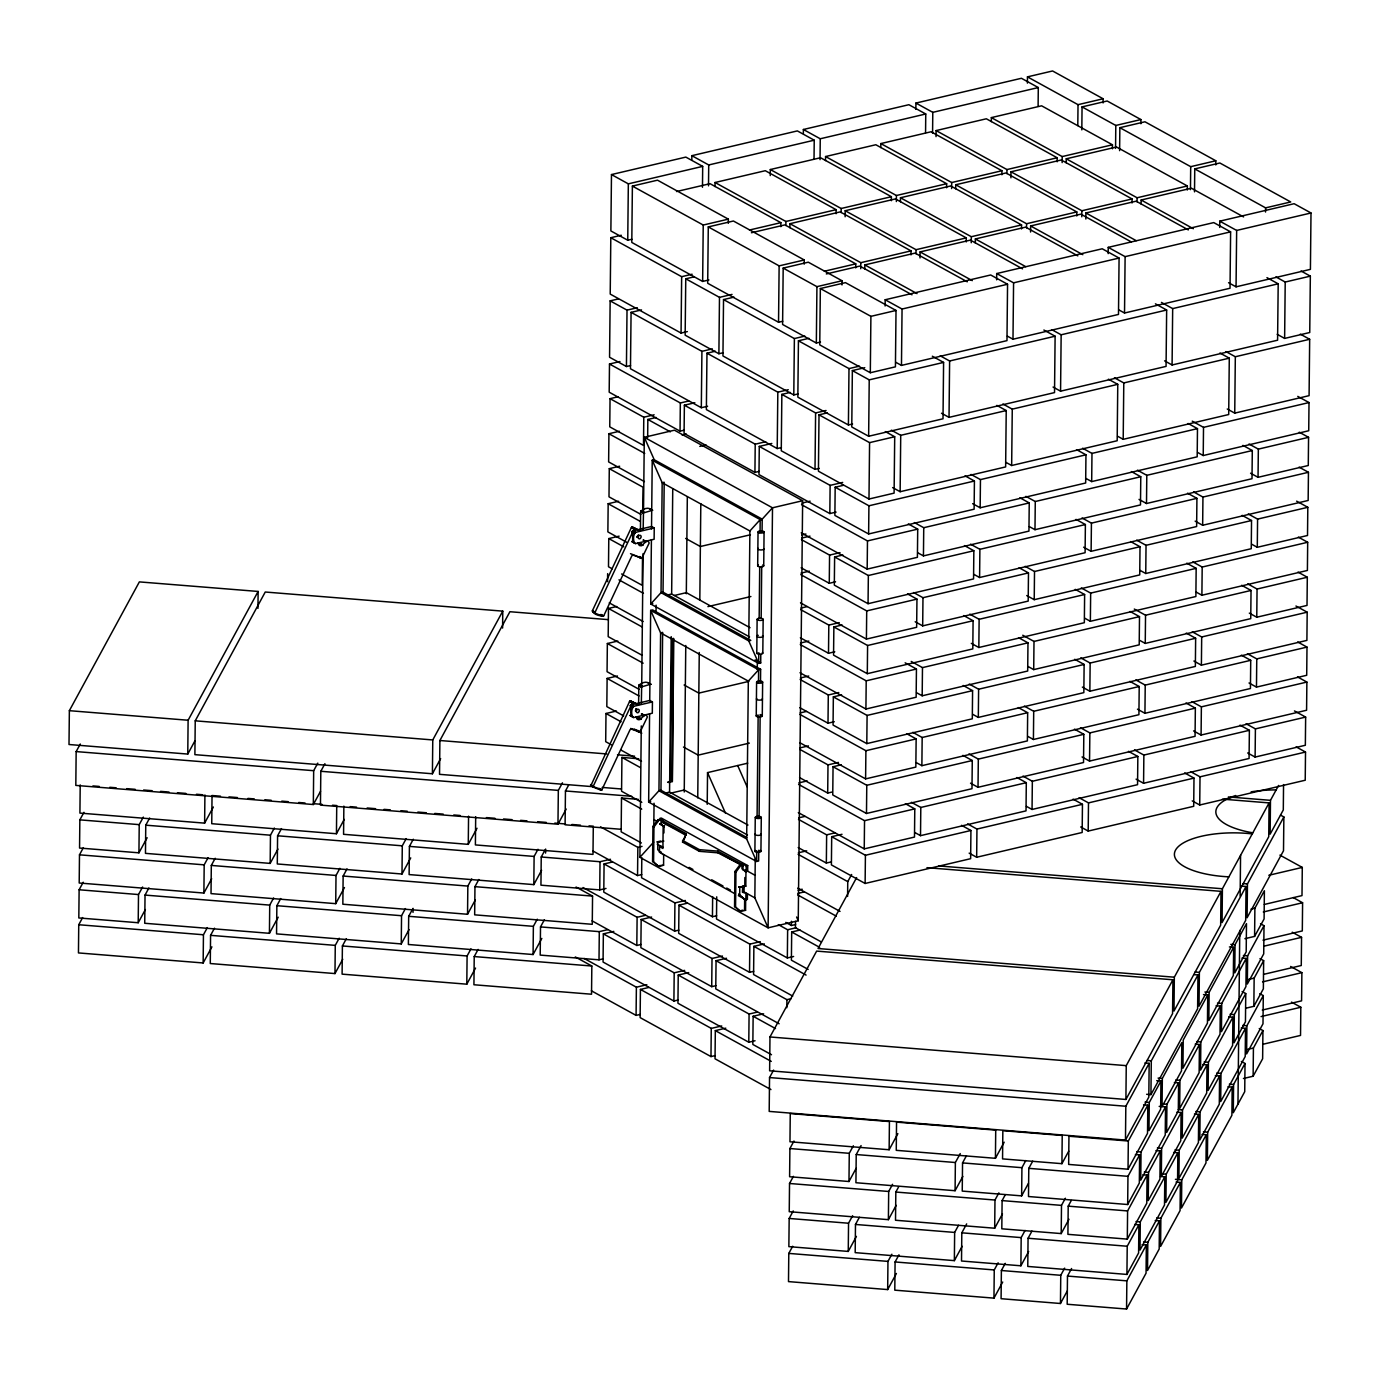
<?xml version="1.0" encoding="UTF-8"?>
<svg xmlns="http://www.w3.org/2000/svg" width="1380" height="1380" viewBox="0 0 1380 1380"><rect width="100%" height="100%" fill="white"/><g stroke="black" fill="none" stroke-linecap="round" stroke-linejoin="round"><path stroke-width="1.5" d="M257.957 608.356L258.129 591.451L139.363 581.894L69.362 710.683L69 744.51L187.766 754.067L194.959 740.818M80.282 744.01L76.159 751.582L75.814 785.41L313.329 804.523L320.54 791.275M82.645 917.579L78.746 924.738L78.453 952.924L203.153 962.964L211.916 946.852M83.214 882.234L79.126 889.772L78.815 917.959L138.207 922.737L145.383 909.541M83.369 847.665L79.488 854.824L79.195 883.01L203.895 893.05L211.675 878.732M83.956 812.32L79.85 819.858L79.557 848.045L138.932 852.823L147.143 837.729M80.213 784.909L79.919 813.096L204.62 823.136L213.365 807.024M138.207 922.737L138.5 894.551L142.606 887.012M138.932 852.823L139.225 824.636L143.33 817.098M148.919 887.927L145.038 895.085L144.728 923.272L269.428 933.311L278.191 917.2M149.661 818.012L145.763 825.171L145.469 853.358L270.17 863.397L277.949 849.08M187.766 754.067L188.111 720.239L258.129 591.451M502.596 628.055L502.769 611.133L265.253 592.02L195.236 720.826L194.891 754.653L432.406 773.766L440.651 758.603M203.153 962.964L203.447 934.76L207.345 927.619M203.895 893.05L204.188 864.846L208.07 857.705M204.62 823.136L204.913 794.932M214.469 928.188L210.571 935.347L210.278 963.533L334.978 973.573L342.757 959.255M215.194 858.274L211.312 865.433L211.019 893.619L335.72 903.659L344.465 887.547M269.428 933.311L269.721 905.108L273.62 897.966M270.17 863.397L270.463 835.193L274.344 828.052M280.744 898.535L276.863 905.694L276.552 933.88L401.252 943.92L409.032 929.602M281.486 828.621L277.587 835.78L277.294 863.966L401.994 874.006L410.74 857.894M313.329 804.523L313.674 770.696L317.797 763.123M324.921 763.692L320.815 771.282L320.453 805.109L557.968 824.222L566.214 809.059M334.978 973.573L335.271 945.369L339.17 938.227M335.72 903.659L336.013 875.455L339.894 868.313M220.489 796.191L212.037 795.518L211.744 823.705L336.444 833.744L336.737 805.558L332.511 805.213M346.294 938.797L342.395 945.956L342.102 974.142L466.802 984.182L475.548 968.07M347.018 868.883L343.137 876.041L342.844 904.228L467.544 914.267L475.324 899.95M343.862 806.127L343.568 834.314L468.268 844.353L477.014 828.259M401.252 943.92L401.546 915.716L405.444 908.575M401.994 874.006L402.287 845.819L406.169 838.661M412.568 909.144L408.687 916.303L408.377 944.489L533.077 954.529L541.84 938.417M413.293 839.23L409.412 846.389L409.118 874.575L533.818 884.615L541.598 870.297M413.034 912.387L413.069 908.351M432.406 773.766L432.768 739.939L502.769 611.133M608.339 619.637L509.91 611.72L439.892 740.508L439.53 774.335L593.607 786.738M466.802 984.182L467.095 955.978L470.994 948.836M467.544 914.267L467.837 886.081L471.719 878.922M468.268 844.353L468.562 816.167M478.118 949.406L474.22 956.564L473.927 984.751L591.537 994.221L591.83 966.017L575.305 956.944M478.843 879.491L474.962 886.65L474.668 914.837L592.261 924.307L592.555 896.103L576.047 887.03M475.686 816.736L475.393 844.922L592.986 854.393L593.297 826.189L589.019 825.861M533.077 954.529L533.37 926.342L537.269 919.184M533.818 884.615L534.112 856.428L537.993 849.269M544.393 919.753L540.511 926.912L540.201 955.098L599.006 959.824L603.198 958.841M545.117 849.839L541.236 856.997L540.943 885.184L599.731 889.91L606.01 888.444M545.583 853.082L545.635 849.045M557.968 824.222L558.331 790.395L562.454 782.822M568.543 785.289L565.455 790.964L565.093 824.792L620.672 829.259M599.006 959.824L599.3 931.638L607.666 929.672M599.731 889.91L600.024 861.724L610.495 859.274M613.807 931.414L603.353 933.863L603.06 962.05L673.906 1001.035L678.08 1000.052M612.444 861.983L604.078 863.949L603.784 892.135L674.63 931.12L678.822 930.137M619.948 361.543L609.494 364.01L609.184 392.196L680.047 431.164L684.221 430.18M618.413 298.925L610.15 300.857L609.563 357.248L626.434 366.528L630.557 365.545M621.276 235.256L610.805 237.722L610.219 294.095L681.065 333.063L687.343 331.597M702.472 187.266L702.696 166.376L685.826 157.096L611.478 174.57L610.874 230.943L627.745 240.224L631.885 239.257M616.463 711.028L605.993 713.495L605.699 741.681L611.357 744.786M618.637 501.25L608.166 503.717L607.873 531.904L626.71 542.271M619.396 431.267L608.925 433.734L608.632 461.921L644.426 481.603M607.58 581.687L607.649 573.632M617.464 675.993L607.114 678.425L606.821 706.612L623.691 715.892M617.826 641.045L607.355 643.511L607.062 671.698L639.078 689.31M619.637 466.216L609.287 468.648L608.994 496.834L640.855 514.361M610.046 398.665L609.753 426.851L643.494 445.412L643.787 417.226L610.046 398.665L618.326 396.716M619.12 536.147L608.787 538.58L608.494 566.766L612.237 568.836M616.757 606.51L608.477 608.442L608.183 636.646L641.924 655.19M638.302 799.365L621.5 798.002L621.155 831.83L641.389 842.973M638.733 758.759L621.932 757.413L621.569 791.24L641.803 802.366M626.434 366.528L627.02 310.138L610.15 300.857M627.745 240.224L628.331 183.851L611.478 174.57M641.528 309.913L631.074 312.363L630.47 368.753L701.316 407.721L707.595 406.255M728.312 223.319L728.347 219.144L657.501 180.176L632.385 186.076L631.798 242.449L702.644 281.434L708.923 279.95M630.884 716.099L630.746 704.99L649.721 700.436L652.43 701.92L652.309 713.201L633.713 717.566C630.867 716.358 631.022 708.371 633.834 706.284L652.43 701.92M632.713 542.15L632.575 531.024L651.55 526.487L654.241 527.971L654.12 539.252L635.542 543.616C632.816 542.323 632.816 534.422 635.663 532.335L654.241 527.971M638.612 703.955L638.802 685.998C639.785 682.876 647.496 680.599 648.841 683.635M640.441 529.989L640.63 512.032C641.614 508.927 649.325 506.632 650.67 509.686M640.268 1014.404L636.077 1015.387L636.387 987.2L584.171 958.479M641.01 944.489L636.818 945.473L637.111 917.286L583.05 887.547M641.735 874.575L637.543 875.558L637.836 847.372L600.559 826.861M642.769 511.376L643.028 487.209L609.287 468.648M642.528 557.141L642.218 585.327L621.604 573.977M641.338 703.472L641.648 686.878L650.687 684.204M643.166 529.523L643.46 512.929L652.516 510.255M643.529 510.514L644.305 437.288L674.441 430.198L802.643 500.716L798.244 920.753L768.108 927.826L639.906 857.308L641.286 725.914M641.717 684.98L643.08 553.604M648.807 987.459L640.423 989.426L640.13 1017.612L710.976 1056.58L715.168 1055.597M651.619 917.045L641.165 919.511L640.872 947.698L711.718 986.666L715.892 985.682M641.803 857.653L641.596 877.784L712.442 916.751L716.634 915.768M647.651 437.581L647.841 419.451L656.207 417.485M649.583 713.77L648.652 802.091L756.62 861.482L758.62 860.999L758.741 850.235M649.721 700.85L650.67 610.391L652.671 609.926L760.639 669.3L760.501 682.22M651.412 539.632L650.739 604.009L758.69 663.4L760.708 662.918L760.794 654.344M651.515 528.902L652.24 460.23L654.241 459.764L762.209 519.156L762.071 532.025M663.832 841.093L657.794 842.507L657.725 849.718L663.677 855.065L663.573 865.226L658.553 866.399L652.568 861.396L652.947 826.43L658.019 819.616L661.037 819.703L661.003 824.205L663.97 826.879L663.918 832.968M653.809 825.775L654.051 803.229M656.035 612.427L656.121 605.164M658.553 866.399L653.585 861.948L653.948 826.982L659.036 820.168L661.037 819.703M734.591 893.567L659.485 852.254L659.554 846.613L661.055 846.268M746.822 837.488L660.968 790.274L662.624 632.402L660.606 632.868L658.95 790.74L648.652 802.091L650.67 801.625M663.038 592.192L661.037 592.658L748.754 640.907L750.755 640.441L663.038 592.192L664.194 482.241L662.176 482.724L661.037 592.658L650.739 604.009L652.74 603.543M662.21 820.514L686.17 833.693L686.153 835.383L662.193 822.204L663.228 820.272L659.847 818.426L661.348 818.064L747.718 865.571L747.667 871.211L742.785 869.711M659.795 824.067L663.159 825.913L662.918 848.476L659.554 846.613M747.494 834.986L669.559 792.12L671.198 636.629M749.564 636.905L671.646 594.038L672.75 488.779M670.456 780.804L671.939 638.664M673.802 638.612L672.319 781.546L673.13 638.233M673.906 1001.035L674.199 972.831L603.353 933.863M674.63 931.12L674.923 902.917L604.078 863.949M680.047 431.164L680.34 402.977L609.494 364.01M681.065 333.063L681.651 276.69L610.805 237.722M688.706 972.607L678.236 975.074L677.942 1003.26L748.788 1042.228L755.067 1040.762M687.343 903.193L678.977 905.159L678.684 933.346L749.53 972.313L753.721 971.33M694.847 402.753L684.377 405.203L684.083 433.406L754.929 472.374L759.121 471.391M694.123 276.828L685.757 278.795L685.153 335.185L718.894 353.746L723.086 352.763M741.836 864.311L742.837 864.07L742.82 865.76L717.859 852.823L699.384 851.339L682.514 842.059L686.17 833.693M684.239 791.999L685.774 645.478M686.309 593.762L687.326 496.8M691.811 159.856L691.863 155.681L797.364 130.91L814.235 140.191L814.028 158.976M701.316 407.721L701.92 351.331L631.074 312.363M702.644 281.434L703.231 225.044L632.385 186.076M697.745 797.899L699.263 652.481M699.815 599.99L700.816 503.752M699.384 851.339L699.401 849.649L682.531 840.368M708.509 185.851L708.716 164.962L691.863 155.681M715.34 351.227L706.974 353.194L706.37 409.584L777.216 448.552L781.408 447.568M804.212 264.149L804.264 259.975L733.418 221.007L708.285 226.906L707.698 283.279L778.544 322.247L782.736 321.264M707.216 804.333L707.543 772.61L747.736 763.175M714.995 186.542L715.047 182.505L765.279 170.706L836.125 209.674L836.09 213.71M710.976 1056.58L711.269 1028.393L640.423 989.426M711.718 986.666L712.011 958.479L641.165 919.511M712.442 916.751L712.649 896.62M718.894 353.746L719.48 297.356L685.757 278.795M725.794 1028.169L715.323 1030.619L715.03 1058.805L770.954 1089.579M726.518 958.255L716.065 960.704L715.754 988.891L779.148 1023.77M716.72 896.827L716.496 918.994L787.342 957.962L793.621 956.478M717.859 852.823L717.876 851.132L699.401 849.649M734.005 297.131L723.534 299.581L722.948 355.971L793.793 394.939L797.985 393.956M745.666 900.174L738.697 894.257L745.666 900.174L745.562 910.317L740.525 911.49L734.557 906.488L734.919 871.522L740.008 864.708L742.009 864.242L741.957 868.745L745.959 871.988L745.804 886.184L738.766 887.047L745.804 886.184M740.525 911.49L735.557 907.04L735.937 872.091L741.008 865.26L743.027 864.794L742.975 869.297M739.697 894.827L739.784 887.599M738.352 895.637L745.856 899.76L747.374 899.398L747.425 893.774L742.543 892.274L742.613 886.115M744.113 885.753L744.044 891.911L742.543 892.274M744.648 899.605L744.545 909.765L745.562 910.317M744.803 885.632L744.872 877.508M745.856 899.76L745.925 894.119M746.149 871.574L746.218 865.933L742.837 864.07M756.723 850.701L756.62 861.482L746.666 838.988L748.322 681.116L758.62 669.783L760.639 669.3M762.209 519.156L760.19 519.622L749.892 530.972L748.754 640.907L758.69 663.4L758.81 652.671M748.788 1042.228L749.081 1014.041L678.236 975.074M749.53 972.313L749.823 944.127L678.977 905.159M754.929 472.374L755.222 444.188L684.377 405.203M756.24 715.979L756.602 682.151M756.775 653.223L757.12 619.379M757.689 565.817L758.034 531.99M763.606 1013.8L753.135 1016.267L752.842 1044.453L771.489 1054.717M764.33 943.885L753.877 946.352L753.584 974.539L792.724 996.084M754.894 851.288L755.257 817.46M771.834 443.463L759.276 446.413L758.983 474.599L829.829 513.567L836.108 512.101M654.241 459.764L644.305 437.288L772.507 507.805L768.108 927.826L754.843 897.845L755.257 858.895M757.241 669.455L757.327 660.83M757.068 818.392L758.155 715.013M758.483 682.703L758.62 669.783L650.67 610.391L660.606 632.868L748.322 681.116M759.155 618.326L759.707 566.835M760.07 532.49L760.19 519.622L652.24 460.23L662.176 482.724L749.892 530.972M759.069 817.926L760.156 714.53M761.173 617.861L761.708 566.352M762.278 715.875L762.64 682.048M762.812 653.12L763.157 619.292M763.727 565.731L764.072 531.904M760.932 851.201L761.294 817.374M770.247 175.571L770.316 169.533L820.548 157.734L891.394 196.702L891.359 200.721M773.611 1070.104L769.54 1077.556L769.195 1111.4L1125.476 1140.07L1148.816 1097.135L1149.16 1063.307L1144.883 1062.962M769.971 1036.966L769.626 1070.794L1125.908 1099.463L1172.569 1013.61L1172.931 979.783L816.65 951.096L769.971 1036.966L1126.253 1065.636L1172.931 979.783M777.216 448.552L777.82 392.162L706.974 353.194M778.544 322.247L779.131 265.874L708.285 226.906M780.821 226.682L780.873 222.663L710.027 183.678L676.528 191.544M790.24 392.42L781.856 394.387L781.27 450.777L815.011 469.338L819.202 468.355M842.007 284.936L842.042 280.761L808.301 262.2L783.184 268.099L782.598 324.473L816.339 343.034L820.514 342.05M785.858 225.509L785.893 221.473L715.047 182.505M789.895 227.735L789.947 223.698L840.179 211.899L911.024 250.884L910.99 254.903M786.824 1007.728L786.911 999.672L716.065 960.704M787.342 957.962L787.635 929.758L778.32 924.635M793.793 394.939L794.38 338.566L723.534 299.581M795.587 924.514L791.413 925.497L791.465 921.271M800.055 930.034L791.689 932L791.395 960.187L808.163 969.416M792.689 1246.261L788.791 1253.402L788.498 1281.606L887.668 1289.576L896.413 1273.481M793.241 1210.933L789.17 1218.454L788.86 1246.64L848.252 1251.419L856.411 1236.394M793.414 1176.347L789.533 1183.488L789.239 1211.692L888.392 1219.661L896.172 1205.361M793.983 1141.019L789.895 1148.54L789.602 1176.726L848.976 1181.504L856.135 1168.36M808.904 338.324L798.434 340.791L797.847 397.164L848.407 424.971L852.581 423.988M803.35 133.67L803.384 129.496L908.885 104.708L925.756 113.988L925.566 132.791M795.536 921.374L795.466 927.722L821.221 941.885M815.011 469.338L815.597 412.948L781.856 394.387M816.339 343.034L816.926 286.661L783.184 268.099M820.031 159.649L820.255 138.776L803.384 129.496M827.396 412.862L819.013 414.828L818.426 471.218L868.986 499.025L894.102 493.126L894.706 436.736L885.339 431.595M820.341 288.541L819.755 344.914L870.314 372.738L895.43 366.839L896.017 310.448L845.457 282.641L820.341 288.541L870.901 316.348L896.017 310.448M825.533 160.58L825.568 156.544L875.817 144.745L946.663 183.713L946.611 187.749M829.829 513.567L830.122 485.381L759.276 446.413M830.519 862.069L826.344 863.052L826.637 834.848L798.485 819.375M834.279 721.723L828 723.206L828.293 695.002L800.141 679.529M834.779 651.791L828.5 653.275L828.811 625.088L800.659 609.598M835.556 581.808L829.259 583.292L829.57 555.105L801.418 539.615M831.881 792.086L827.69 793.069L828 764.882L799.848 749.392M842.024 834.279L831.692 836.711L831.398 864.898L865.122 883.459L970.64 858.688L970.934 830.484L961.549 825.326M842.128 625.002L833.865 626.934L833.555 655.12L867.295 673.682L972.797 648.911L973.09 620.724L963.723 615.566M842.887 555.019L834.624 556.951L834.314 585.137L868.055 603.698L973.556 578.927L973.849 550.741L964.482 545.583M843.456 485.294L835.176 487.226L834.883 515.43L868.624 533.974L974.125 509.203L974.418 481.016L965.051 475.859M841.628 694.916L833.348 696.866L833.054 725.052L866.795 743.613L972.296 718.825L972.59 690.638L963.223 685.481M841.317 764.796L833.054 766.728L832.744 794.932L866.485 813.476L971.986 788.705L972.279 760.518L962.912 755.36M841.11 212.52L841.162 208.501L770.316 169.533M845.147 216.763L845.198 210.726L895.448 198.927L966.293 237.895L966.241 241.931M848.407 424.971L848.993 368.598L798.434 340.791M864.76 367.684L852.357 370.582L851.77 426.972L868.641 436.253L943.006 418.796L943.592 362.405L932.345 356.213M847.596 896.431L847.751 881.63L851.633 874.489M855.721 267.875L855.773 263.856L784.909 224.888L751.427 232.754M848.252 1251.419L848.545 1223.232L852.633 1215.711M848.976 1181.504L849.269 1153.318L853.358 1145.797M860.723 268.721L860.792 262.683L789.947 223.698M864.794 268.928L864.829 264.908L915.078 253.109L967.277 281.813M859.378 1217.298L855.479 1224.457L855.186 1252.643L954.356 1260.63L962.136 1246.312M861.086 1145.59L856.221 1154.543L855.928 1182.729L955.081 1190.716L962.861 1176.398M905.366 803.695L914.785 808.87L914.491 837.074L864.242 848.873L864.536 820.669L798.606 784.409M907.54 593.918L916.958 599.11L916.648 627.296L866.416 639.095L866.709 610.909L800.78 574.632M908.299 523.934L917.717 529.127L917.407 557.313L867.175 569.112L867.468 540.926L801.539 504.649M868.641 436.253L869.227 379.862L852.357 370.582M905.142 662.814L916.441 669.024L916.148 697.228L865.916 709.027L866.209 680.823L800.279 644.564M906.729 733.729L916.148 738.904L915.837 767.09L865.605 778.889L865.898 750.703L799.969 714.443M865.122 883.459L865.415 855.272L831.692 836.711M867.295 673.682L867.589 645.495L833.865 626.934M868.055 603.698L868.348 575.512L834.624 556.951M868.624 533.974L868.917 505.787L835.176 487.226M868.986 499.025L869.573 442.635L819.013 414.828M870.314 372.738L870.901 316.348M866.795 743.613L867.089 715.427L833.348 696.866M866.485 813.476L866.778 785.289L833.054 766.728M880.802 147.591L880.837 143.572L931.069 131.773L1001.915 170.741L1001.88 174.76M885.115 306.015L885.184 299.753L990.685 274.982L1007.555 284.245L1006.969 340.636L901.468 365.407L895.844 362.319M896.362 201.566L896.413 195.512L825.568 156.544M887.668 1289.576L887.961 1261.389L891.86 1254.23M888.392 1219.661L888.685 1191.475L892.584 1184.316M889.134 1149.747L889.427 1121.561L790.257 1113.574L789.964 1141.777L889.134 1149.747L897.88 1133.653M900.433 201.773L900.467 197.754L950.699 185.955L1021.562 224.923L1021.51 228.942M996.86 405.392L1006.227 410.55L1005.641 466.923L900.14 491.711L900.726 435.321L891.359 430.18M901.468 365.407L902.054 309.034L885.184 299.753M898.984 1254.817L895.085 1261.958L894.792 1290.162L993.962 1298.131L1002.708 1282.037M898.742 1186.679L895.827 1192.044L895.517 1220.248L994.687 1228.217L1002.466 1213.917M915.854 109.331L915.923 103.069L1021.424 78.281L1038.295 87.561L1038.105 106.364M916.01 253.73L916.044 249.694L845.198 210.726M920.029 257.957L920.098 251.919L970.347 240.12L1022.546 268.841M1016.939 777.527L1026.306 782.684L1026.013 810.871L920.512 835.659L920.805 807.455L911.438 802.315M1019.113 567.749L1028.48 572.907L1028.186 601.093L922.685 625.882L922.978 597.695L913.612 592.538M1019.872 497.766L1029.238 502.924L1028.945 531.11L923.444 555.899L923.738 527.712L914.371 522.554M1018.595 637.681L1027.979 642.839L1027.686 671.025L922.185 695.796L922.478 667.61L911.231 661.434M1018.302 707.561L1027.669 712.701L1027.376 740.905L921.875 765.676L922.168 737.489L912.801 732.332M932.57 133.222L932.794 112.349L915.923 103.069M936.037 136.637L936.106 130.583L986.338 118.784L1057.184 157.768L1057.149 161.788M1043.867 330.027L1055.113 336.203L1054.527 392.593L949.026 417.364L949.613 360.991L940.246 355.833M951.614 188.577L951.683 182.54L880.837 143.572M955.685 188.801L955.736 184.765L1005.968 172.966L1076.814 211.934L1076.78 215.97M954.356 1260.63L954.649 1232.426L958.531 1225.285M955.081 1190.716L955.374 1162.512L960.239 1153.577M971.244 242.759L971.313 236.722L900.467 197.754M966.673 1223.888L961.808 1232.823L961.515 1261.01L1020.89 1265.788L1028.669 1251.487M966.431 1155.75L962.55 1162.909L962.24 1191.095L1021.631 1195.874L1028.428 1183.35M975.315 242.966L975.367 238.947L1025.599 227.148L1077.815 255.869M1073.088 799.141L1082.455 804.298L1082.162 832.485L976.66 857.256L976.954 829.07L967.587 823.912M1075.262 589.364L1084.628 594.521L1084.335 622.708L978.834 647.496L979.127 619.292L969.76 614.152M1076.021 519.38L1085.387 524.538L1085.094 552.725L979.593 577.513L979.886 549.309L970.52 544.168M1076.572 449.656L1085.957 454.814L1085.663 483L980.162 507.788L980.456 479.602L971.072 474.444M1074.744 659.295L1084.128 664.453L1083.835 692.639L978.317 717.41L978.61 689.224L969.243 684.066M1074.451 729.158L1083.817 734.315L1083.524 762.519L978.023 787.29L978.317 759.104L968.95 753.946M991.323 121.63L991.358 117.611L1041.607 105.812L1112.453 144.779L1112.401 148.816M996.653 279.829L996.705 273.551L1102.223 248.78L1119.077 258.06L1118.49 314.433L1012.989 339.221L1007.366 336.134M993.962 1298.131L994.256 1269.945L998.137 1262.786M994.687 1228.217L994.98 1200.031L998.878 1192.872M995.428 1158.303L995.722 1130.117L896.552 1122.13L896.258 1150.334L995.428 1158.303L1004.174 1142.209M1006.9 173.587L1006.952 169.567L936.106 130.583M1010.936 177.83L1010.988 171.793L1061.237 159.994L1132.083 198.962L1132.031 202.981M1005.261 1263.356L1001.38 1270.514L1001.087 1298.701L1060.461 1303.496L1067.275 1290.973M1005.02 1195.235L1002.104 1200.6L1001.811 1228.804L1061.203 1233.582L1068.983 1219.265M1108.399 379.207L1117.766 384.347L1117.179 440.738L1011.661 465.509L1012.265 409.136L1002.881 403.978M1012.989 339.221L1013.576 282.831L996.705 273.551M1027.393 83.128L1027.462 76.866L1052.578 70.967L1103.138 98.773L1103.086 102.948M1026.53 227.769L1026.582 223.732L955.736 184.765M1030.567 232.013L1030.636 225.958L1080.868 214.159L1131.203 241.862M1020.89 1265.788L1021.183 1237.601L1025.081 1230.442M1021.631 1195.874L1021.924 1167.687L1025.806 1160.528M1128.478 751.341L1137.845 756.482L1137.551 784.685L1032.05 809.456L1032.344 781.27L1022.977 776.112M1130.651 541.564L1140.018 546.721L1139.725 574.908L1034.224 599.679L1034.517 571.493L1025.133 566.335M1131.41 471.581L1140.777 476.738L1140.484 504.925L1034.983 529.696L1035.276 501.509L1025.892 496.352M1130.134 611.478L1139.501 616.636L1139.207 644.84L1033.706 669.611L1033.999 641.424L1022.753 635.231M1031.947 1231.098L1028.066 1238.257L1027.772 1266.443L1126.925 1274.43L1138.603 1252.954L1138.897 1224.767L1134.67 1224.422M1032.688 1161.184L1028.79 1168.342L1028.497 1196.529L1127.667 1204.516L1139.328 1183.04L1139.621 1154.853L1135.412 1154.508M1129.841 681.358L1139.207 686.516L1138.914 714.702L1033.413 739.49L1033.706 711.287L1024.322 706.129M1062.152 162.616L1062.203 156.578L991.358 117.611M1155.405 303.824L1166.652 310.017L1166.066 366.39L1060.565 391.178L1061.151 334.788L1051.784 329.647M1066.223 162.84L1066.257 158.804L1116.506 147.005L1187.352 185.972L1187.3 190.009M1060.461 1303.496L1060.754 1275.293L1064.653 1268.134M1061.203 1233.582L1061.496 1205.378L1065.377 1198.237M1061.927 1163.668L1062.22 1135.464L1002.846 1130.686L1002.553 1158.89L1061.927 1163.668L1068.741 1151.144M1077.797 125.563L1078.022 104.673L1027.462 76.866M1071.587 1268.513L1067.482 1276.069L1067.188 1304.255L1126.563 1309.034L1146.055 1273.188L1146.349 1245.002L1142.105 1244.657M1071.294 1200.497L1068.206 1206.155L1067.913 1234.341L1127.305 1239.119L1146.78 1203.274L1147.073 1175.087L1142.847 1174.742M1081.817 129.875L1082.058 106.898L1107.191 100.999L1140.915 119.56L1140.88 123.734M1081.782 216.798L1081.851 210.761L1010.988 171.793M1085.836 219.023L1085.888 212.986L1136.137 201.187L1188.335 229.908M1184.627 772.938L1193.993 778.096L1193.7 806.3L1088.199 831.071L1088.492 802.884L1079.108 797.726M1186.783 563.178L1196.167 568.336L1195.874 596.522L1090.355 621.293L1090.666 593.107L1081.282 587.949M1187.542 493.195L1196.926 498.335L1196.633 526.539L1091.114 551.31L1091.425 523.124L1082.041 517.966M1188.111 423.47L1197.478 428.628L1197.185 456.815L1091.684 481.586L1091.977 453.399L1082.61 448.241M1186.283 633.092L1195.649 638.25L1195.356 666.437L1089.855 691.225L1090.148 663.038L1080.782 657.88M1185.972 702.972L1195.356 708.13L1195.063 736.316L1089.544 761.087L1089.855 732.901L1080.471 727.743M1108.175 253.627L1108.244 247.365L1213.745 222.594L1230.615 231.857L1230.028 288.248L1124.527 313.019L1118.904 309.931M1115.558 148.436L1115.799 125.459L1082.058 106.898M1119.611 150.662L1119.853 127.684L1144.969 121.785L1215.815 160.77L1215.78 164.945M1219.92 353.004L1229.287 358.162L1228.7 414.535L1123.199 439.323L1123.786 382.933L1114.419 377.775M1124.527 313.019L1125.114 256.646L1108.244 247.365M1125.476 1140.07L1125.821 1106.243L1149.16 1063.307M1125.908 1099.463L1126.253 1065.636M1137.068 201.808L1137.103 197.771L1066.257 158.804M1126.563 1309.034L1126.856 1280.847L1146.349 1245.002M1126.925 1274.43L1127.219 1246.244L1138.897 1224.767M1127.305 1239.119L1127.598 1210.933L1147.073 1175.087M1127.667 1204.516L1127.96 1176.329L1139.621 1154.853M1128.322 1141.019L1068.948 1136.24L1068.655 1164.427L1128.029 1169.205L1128.322 1141.019L1147.815 1105.173L1143.572 1104.828M1141.105 204.033L1141.157 200.014L1191.389 188.215L1243.604 216.919M1239.999 725.138L1249.383 730.296L1249.072 758.483L1143.572 783.271L1143.865 755.067L1134.498 749.909M1242.173 515.361L1251.539 520.519L1251.246 548.705L1145.745 573.494L1146.038 545.307L1136.672 540.149M1242.931 445.378L1252.298 450.536L1252.005 478.722L1146.504 503.51L1146.797 475.324L1137.43 470.166M1241.672 585.293L1251.039 590.45L1250.746 618.637L1145.245 643.408L1145.538 615.221L1134.291 609.046M1241.362 655.172L1250.728 660.313L1250.435 688.517L1144.934 713.288L1145.227 685.101L1135.861 679.943M1164.806 1176.795L1140.294 1221.869L1140.001 1250.073L1164.513 1204.982L1164.806 1176.795L1160.563 1176.45M1165.531 1106.881L1141.036 1151.955L1140.725 1180.159L1165.237 1135.067L1165.531 1106.881L1159.166 1106.38M1147.815 1105.173L1147.522 1133.36L1128.029 1169.205M1159.476 1220.834L1147.815 1242.311L1147.522 1270.497L1159.183 1249.038L1159.476 1220.834L1155.233 1220.506M1160.218 1150.92L1148.54 1172.396L1148.246 1200.583L1159.925 1179.124L1160.218 1150.92L1155.974 1150.592M1160.942 1081.006L1149.281 1102.482L1148.971 1130.669L1160.649 1109.209L1160.942 1081.006L1156.699 1080.678M1146.642 1094.288L1150.937 1094.633L1151.3 1060.806L1197.978 974.935L1193.683 974.591M1180.366 1182.419L1160.873 1218.264L1160.58 1246.451L1180.072 1210.605L1180.366 1182.419L1176.122 1182.073M1181.108 1112.504L1161.615 1148.35L1161.322 1176.536L1180.797 1140.691L1181.108 1112.504L1176.864 1112.159M1162.34 1078.436L1162.046 1106.622L1181.539 1070.777L1181.832 1042.59L1162.34 1078.436L1158.096 1078.091M1266.944 277.639L1278.191 283.814L1277.587 340.204L1172.086 364.976L1172.672 308.603L1161.442 302.41M1177.865 1152.731L1166.204 1174.19L1165.91 1202.394L1177.571 1180.918L1177.865 1152.731L1173.621 1152.386M1178.606 1082.817L1166.928 1104.293L1166.635 1132.48L1178.313 1111.004L1178.606 1082.817L1174.363 1082.472M1221.007 891.342L1174.328 977.195L1173.983 1011.04L1220.662 925.169L1221.007 891.342L926.963 867.675M1198.703 1114.402L1179.21 1150.247L1178.917 1178.434L1198.409 1142.588L1198.703 1114.402L1194.459 1114.057M1199.444 1044.487L1179.952 1080.333L1179.659 1108.52L1199.134 1072.674L1199.444 1044.487L1195.201 1044.142M1190.457 189.629L1190.698 166.67L1119.853 127.684M1206.275 1134.757L1181.763 1179.848L1181.47 1208.035L1205.982 1162.96L1206.275 1134.757L1202.032 1134.429M1207 1064.842L1182.505 1109.934L1182.212 1138.12L1206.707 1093.046L1207 1064.842L1202.756 1064.515M1194.511 191.855L1194.752 168.895L1219.868 162.995L1290.714 201.963L1265.598 207.863L1194.752 168.895M1197.978 974.935L1197.616 1008.763L1150.937 1094.633M1296.148 746.891L1305.515 752.048L1305.221 780.235L1199.72 805.006L1200.014 776.819L1190.647 771.662M1298.321 537.113L1307.688 542.271L1307.395 570.457L1201.894 595.246L1202.187 567.042L1192.82 561.902M1299.08 467.13L1308.447 472.288L1308.154 500.474L1202.653 525.263L1202.946 497.059L1193.579 491.901M1297.769 396.371L1309.016 402.563L1308.723 430.75L1203.222 455.538L1203.515 427.352L1192.268 421.159M1295.941 606.01L1307.188 612.185L1306.895 640.389L1201.394 665.16L1201.687 636.974L1192.303 631.816M1297.511 676.907L1306.877 682.065L1306.584 710.252L1201.083 735.04L1201.376 706.853L1192.01 701.696M1246.054 886.495L1199.375 972.365L1199.013 1006.192L1245.692 920.322L1246.054 886.495L1241.759 886.15M1219.592 1075.986L1200.1 1111.832L1199.806 1140.018L1219.299 1104.173L1219.592 1075.986L1215.349 1075.641M1220.317 1006.072L1200.841 1041.917L1200.548 1070.104L1220.024 1034.258L1220.317 1006.072L1216.091 1005.727M1207.742 994.928L1207.448 1023.132L1182.936 1068.206L1183.229 1040.02L1207.742 994.928L1203.498 994.601M1232.185 1087.112L1207.673 1132.187L1207.379 1160.373L1231.891 1115.299L1232.185 1087.112L1227.941 1086.767M1232.909 1017.198L1208.414 1062.272L1208.104 1090.459L1232.616 1045.385L1232.909 1017.198L1228.666 1016.853M1233.651 947.284L1209.139 992.358L1208.845 1020.545L1233.341 975.47L1233.651 947.284L1229.408 946.939M1219.713 227.441L1219.782 221.162L1294.13 203.705L1311 212.986L1310.414 269.359L1236.049 286.833L1228.562 282.71M1269.083 802.901L1222.404 888.755L1222.059 922.599L1268.737 836.729L1269.083 802.901L1222.404 799.141M1245.502 1028.324L1220.99 1073.399L1220.696 1101.585L1245.209 1056.511L1245.502 1028.324L1241.258 1027.979M1246.226 958.41L1221.731 1003.484L1221.438 1031.688L1245.933 986.597L1246.226 958.41L1241.983 958.065M1300.305 334.132L1309.672 339.273L1309.085 395.663L1234.738 413.12L1235.324 356.747L1225.958 351.589M1236.049 286.833L1236.652 230.443L1219.782 221.162M1245.019 1063.48L1233.582 1084.525L1233.289 1112.728L1244.726 1091.684L1245.019 1063.48L1241.345 1061.462M1245.76 993.566L1234.306 1014.611L1234.013 1042.814L1245.45 1021.769L1245.76 993.566L1242.086 991.547M1235.048 944.696L1234.755 972.9L1246.192 951.855L1246.485 923.651L1235.048 944.696L1230.805 944.369M1237.964 1104.121L1239.775 930.413M1240.137 896.103L1240.568 855.359M1283.866 816.943L1247.451 883.924L1247.089 917.752L1283.504 850.77L1283.866 816.943L1280.519 815.114M1263.287 995.601L1246.899 1025.754L1246.606 1053.941L1262.993 1023.788L1263.287 995.601L1259.785 993.686M1264.011 925.687L1247.624 955.84L1247.33 984.026L1263.718 953.873L1264.011 925.687L1260.527 923.772M1294.457 710.924L1305.652 717.082L1305.342 745.269L1255.11 757.068L1255.403 728.882L1246.088 723.758M1296.631 501.147L1307.809 507.305L1307.516 535.492L1257.284 547.291L1257.577 519.104L1248.245 513.981M1299.253 432.199L1308.568 437.322L1308.274 465.509L1258.043 477.308L1258.336 449.121L1249.021 443.998M1297.994 572.096L1307.309 577.237L1307.015 605.423L1256.766 617.222L1257.059 589.036L1247.744 583.895M1297.683 641.976L1306.998 647.099L1306.705 675.286L1256.473 687.102L1256.766 658.898L1247.451 653.775M1243.432 1078.505L1253.126 1076.227L1253.419 1048.041L1262.924 1030.567L1259.25 1028.531M1246.106 1008.142L1253.851 1006.313L1254.144 978.127L1263.649 960.653L1259.975 958.617M1254.592 936.399L1254.886 908.213L1264.391 890.738L1264.097 918.925L1254.592 936.399L1244.898 938.676M1265.546 212.037L1265.598 207.863M1262.924 1030.567L1262.631 1058.753L1253.126 1076.227M1263.649 960.653L1263.356 988.839L1253.851 1006.313M1278.587 785.427L1270.48 800.331L1270.135 834.158L1283.297 809.957L1283.555 784.582M1301.012 270.998L1310.345 276.138L1309.741 332.511L1284.625 338.411L1285.211 282.038L1275.896 276.897M1291.508 1002.122L1300.823 1007.245L1300.529 1035.431L1262.855 1044.281M1292.232 932.207L1301.564 937.331L1301.271 965.517L1263.58 974.366M1279.916 855.117L1302.289 867.416L1301.995 895.603L1264.322 904.452M1290.628 966.466L1301.875 972.659L1301.582 1000.845L1262.269 1010.074M1293.233 897.587L1302.599 902.744L1302.306 930.931L1262.993 940.159M640.01 530.679L632.609 527.091L631.316 527.678L592.538 610.46C592.227 614.307 601.318 616.791 603.802 615.687L631.885 555.743L633.075 555.105L641.855 558.245L649.187 542.995C646.582 536.164 640.958 551.879 637.905 542.892M602.87 616.325L595.47 613.341L595.177 612.099L634.007 529.161L635.197 528.54L640.544 530.765M636.077 716.858C639.13 725.88 644.874 710.148 647.375 716.962L640.027 732.193L631.247 729.071L630.056 729.71L601.887 789.774L590.847 785.738L629.487 701.644L630.781 701.04L638.164 704.49M601.18 790.257L593.659 787.29L593.348 786.048L632.178 703.127L633.368 702.489L638.733 704.714M336.444 833.744L344.224 819.427M682.514 842.059L685.239 837.056M856.618 877.594L818.047 948.526L1174.328 977.195M761.519 519.898L772.507 507.805L802.643 500.716M639.906 857.308L653.637 842.18M641.769 545.531L638.647 543.979L640.337 543.375M640.096 543.634L642.925 544.996M640.234 719.446C633.679 718.928 639.164 715.927 641.096 718.946M644.218 715.461L641.51 713.977M642.511 545.307L639.82 543.823M637.336 730.71L630.608 728.433M640.544 719.342L637.836 717.859M630.488 553.673L641.976 558.158M598.471 788.774L601.439 790.171M642.062 545.497L639.216 544.031M628.331 183.851L702.696 166.376M708.716 164.962L814.235 140.191M820.255 138.776L925.756 113.988M932.794 112.349L1038.295 87.561M1078.022 104.673L1103.138 98.773M1115.799 125.459L1140.915 119.56M703.231 225.044L728.347 219.144M749.461 230.029L780.873 222.663M785.893 221.473L836.125 209.674M841.162 208.501L891.394 196.702M896.413 195.512L946.663 183.713M951.683 182.54L1001.915 170.741M1006.952 169.567L1057.184 157.768M1062.203 156.578L1112.453 144.779M681.651 276.69L692.122 274.223M1190.698 166.67L1215.815 160.77M779.131 265.874L804.264 259.975M627.02 310.138L637.336 307.723M824.36 271.239L855.773 263.856M860.792 262.683L911.024 250.884M916.044 249.694L966.293 237.895M971.313 236.722L1021.562 224.923M1026.582 223.732L1076.814 211.934M1081.851 210.761L1132.083 198.962M1137.103 197.771L1187.352 185.972M719.48 297.356L732.056 294.406M826.327 273.947L859.809 266.081L912.008 294.803M816.926 286.661L842.042 280.761M701.92 351.331L712.373 348.881M902.054 309.034L1007.555 284.245M1013.576 282.831L1119.077 258.06M1125.114 256.646L1230.615 231.857M1236.652 230.443L1311 212.986M794.38 338.566L804.851 336.099M680.34 402.977L688.706 401.011M848.993 368.598L859.464 366.131M643.787 417.226L654.137 414.794M777.82 392.162L788.273 389.712M1285.211 282.038L1310.345 276.138M869.227 379.862L943.592 362.405M949.613 360.991L1055.113 336.203M1061.151 334.788L1166.652 310.017M1172.672 308.603L1278.191 283.814M682.048 434.993L686.24 434.01M815.597 412.948L826.068 410.498M699.798 446.395L706.043 444.929M755.222 444.188L765.693 441.721M869.573 442.635L894.706 436.736M900.726 435.321L1006.227 410.55M1012.265 409.136L1117.766 384.347M1123.786 382.933L1229.287 358.162M1235.324 356.747L1309.672 339.273M830.122 485.381L842.68 482.431M801.745 503.131L810.129 501.164M868.917 505.787L974.418 481.016M980.456 479.602L1085.957 454.814M1091.977 453.399L1197.478 428.628M1203.515 427.352L1309.016 402.563M750.427 534.767L700.367 546.514L685.653 538.424M801.745 534.991L805.92 534.008M801.625 538.096L810.008 536.13M867.468 540.926L917.717 529.127M923.738 527.712L1029.238 502.924M1035.276 501.509L1140.777 476.738M1146.797 475.324L1252.298 450.536M1258.336 449.121L1308.568 437.322M829.57 555.105L840.023 552.638M666.04 595.349L671.646 594.038M674.268 595.487L686.326 592.658L750.047 627.71M800.986 573.114L809.37 571.148M707.906 606.614L750.893 596.522M868.348 575.512L973.849 550.741M979.886 549.309L1085.387 524.538M1091.425 523.124L1196.926 498.335M1202.946 497.059L1308.447 472.288M800.866 608.08L807.145 606.596M866.709 610.909L916.958 599.11M922.978 597.695L1028.48 572.907M1034.517 571.493L1140.018 546.721M1146.038 545.307L1251.539 520.519M1257.577 519.104L1307.809 507.305M828.811 625.088L839.264 622.622M800.486 643.028L808.852 641.062M867.589 645.495L973.09 620.724M979.127 619.292L1084.628 594.521M1090.666 593.107L1196.167 568.336M1202.187 567.042L1307.688 542.271M748.892 681.358L698.832 693.105L684.118 685.015M800.366 677.994L808.732 676.028M866.209 680.823L916.441 669.024M922.478 667.61L1027.979 642.839M1033.999 641.424L1139.501 616.636M1145.538 615.221L1251.039 590.45M1257.059 589.036L1307.309 577.237M828.293 695.002L838.764 692.553M800.176 712.908L806.455 711.442M749.357 743.113L698.194 755.136L683.462 747.029M867.089 715.427L972.59 690.638M978.61 689.224L1084.128 664.453M1090.148 663.038L1195.649 638.25M1201.687 636.974L1307.188 612.185M800.055 747.874L808.439 745.907M667.627 782.115L671.646 781.184M668.3 782.495L672.319 781.546M660.968 790.274L658.95 790.74L746.666 838.988M663.97 793.431L669.559 792.12M670.18 793.293L684.256 789.998L747.977 825.05M865.898 750.703L916.148 738.904M922.168 737.489L1027.669 712.701M1033.706 711.287L1139.207 686.516M1145.227 685.101L1250.728 660.313M1256.766 658.898L1306.998 647.099M828 764.882L838.454 762.416M798.83 782.891L807.197 780.925M662.193 822.204L674.32 828.086M663.159 825.913L664.66 825.568M866.778 785.289L972.279 760.518M978.317 759.104L1083.817 734.315M1089.855 732.901L1195.356 708.13M1201.376 706.853L1306.877 682.065M656.794 841.955L660.813 841.007M637.836 847.372L642.028 846.389M798.692 817.84L804.989 816.374M659.485 852.254L661.003 851.891M657.536 865.846L663.573 865.226M864.536 820.669L914.785 808.87M920.805 807.455L1026.306 782.684M1032.344 781.27L1137.845 756.482M1143.865 755.067L1249.383 730.296M1255.403 728.882L1305.652 717.082M826.637 834.848L835.004 832.882M798.33 852.806L806.714 850.839M746.218 865.933L747.718 865.571M865.415 855.272L970.934 830.484M976.954 829.07L1082.455 804.298M1088.492 802.884L1193.993 778.096M1200.014 776.819L1305.515 752.048M674.923 902.917L685.394 900.467M637.111 917.286L645.478 915.32M798.019 890.186L802.211 889.22M797.916 893.395L804.195 891.928M739.525 910.938L742.871 910.162M787.635 929.758L796.001 927.791M749.823 944.127L760.294 941.66M712.011 958.479L722.482 956.03M674.199 972.831L684.653 970.381M636.387 987.2L646.841 984.734M1268.806 875.282L1302.289 867.416M786.911 999.672L791.085 998.689M749.081 1014.041L757.465 1012.075M711.269 1028.393L721.74 1025.944M1251.005 909.127L1254.886 908.213M1263.304 911.973L1302.599 902.744M1263.873 946.18L1301.564 937.331M1248.331 979.49L1254.144 978.127M1262.562 981.887L1301.875 972.659M1261.061 1016.577L1300.823 1007.245M1247.606 1049.404L1253.419 1048.041M635.404 543.634L631.971 541.771M638.63 556.951L641.735 558.314M633.455 717.583L630.091 715.599M1228.373 796.933L1270.48 800.331M69.362 710.683L188.111 720.239M195.236 720.826L432.768 739.939M439.892 740.508L606.786 753.946M617.498 754.808L634.61 756.171M602.163 787.428L621.414 788.981M76.159 751.582L313.674 770.696M320.815 771.282L558.331 790.395M565.455 790.964L631.712 796.295M92.891 785.927L99.239 786.428M109.814 787.29L116.144 787.79M126.718 788.653L135.171 789.326M143.624 790.016L152.076 790.688M160.529 791.361L168.981 792.051M177.434 792.724L185.886 793.414M196.46 794.259L202.808 794.777M228.942 796.881L237.412 797.554M247.969 798.399L254.317 798.917M264.874 799.762L271.222 800.279M281.796 801.125L288.127 801.642M298.701 802.487L305.032 803.005M313.484 803.678L321.937 804.35M350.21 806.627L356.54 807.145M367.115 807.99L375.567 808.68M384.02 809.353L390.368 809.87M400.925 810.716L407.273 811.233M417.847 812.078L426.299 812.751M434.752 813.441L443.204 814.114M453.761 814.976L460.109 815.477M486.381 817.598L494.937 818.288M503.493 818.961L512.032 819.651M520.588 820.341L527.005 820.859M537.7 821.721L546.256 822.411M554.795 823.101L565.49 823.964M571.907 824.481L580.462 825.171M1243.173 883.58L1247.451 883.924M938.918 865.95L1222.404 888.755M79.85 819.858L139.225 824.636M145.763 825.171L270.463 835.193M277.587 835.78L402.287 845.819M409.412 846.389L534.112 856.428M541.236 856.997L600.024 861.724M79.488 854.824L204.188 864.846M211.312 865.433L336.013 875.455M343.137 876.041L467.837 886.081M474.962 886.65L592.555 896.103M1243.397 955.495L1247.624 955.84M1195.08 972.02L1199.375 972.365M79.126 889.772L138.5 894.551M145.038 895.085L269.721 905.108M276.863 905.694L401.546 915.716M408.687 916.303L533.37 926.342M540.511 926.912L599.3 931.638M1204.895 992.013L1209.139 992.358M1217.488 1003.139L1221.731 1003.484M1230.063 1014.283L1234.306 1014.611M78.746 924.738L203.447 934.76M210.571 935.347L335.271 945.369M342.395 945.956L467.095 955.978M474.22 956.564L591.83 966.017M1242.656 1025.409L1246.899 1025.754M1196.598 1041.572L1200.841 1041.917M1204.171 1061.927L1208.414 1062.272M1147.004 1060.461L1151.3 1060.806M1216.746 1073.053L1220.99 1073.399M1229.339 1084.197L1233.582 1084.525M1175.708 1079.988L1179.952 1080.333M1145.038 1102.137L1149.281 1102.482M1162.685 1103.948L1166.928 1104.293M1178.261 1109.589L1182.505 1109.934M1195.856 1111.487L1200.1 1111.832M769.54 1077.556L1125.821 1106.243M1203.429 1131.841L1207.673 1132.187M1157.372 1148.005L1161.615 1148.35M1174.966 1149.902L1179.21 1150.247M1136.792 1151.627L1141.036 1151.955M1144.296 1172.051L1148.54 1172.396M1161.96 1173.862L1166.204 1174.19M1175.398 1179.331L1181.763 1179.848M789.895 1148.54L849.269 1153.318M856.221 1154.543L955.374 1162.512M962.55 1162.909L1021.924 1167.687M1028.79 1168.342L1127.96 1176.329M789.533 1183.488L888.685 1191.475M895.827 1192.044L994.98 1200.031M1002.104 1200.6L1061.496 1205.378M1068.206 1206.155L1127.598 1210.933M1156.63 1217.919L1160.873 1218.264M1136.051 1221.542L1140.294 1221.869M1143.572 1241.966L1147.815 1242.311M789.17 1218.454L848.545 1223.232M961.808 1232.823L1021.183 1237.601M855.479 1224.457L954.649 1232.426M1028.066 1238.257L1127.219 1246.244M788.791 1253.402L887.961 1261.389M895.085 1261.958L994.256 1269.945M1001.38 1270.514L1060.754 1275.293M1067.482 1276.069L1126.856 1280.847M638.388 556.934L641.338 558.434M1141.157 200.014L1193.355 228.718M1085.888 212.986L1136.223 240.672M1277.173 334.305L1284.625 338.411M1030.636 225.958L1082.834 254.679M975.367 238.947L1025.702 266.633M1164.599 360.853L1172.086 364.976M1227.234 408.998L1234.738 413.12M920.098 251.919L972.296 280.64M1250.573 473.202L1258.043 477.308M864.829 264.908L917.045 293.612M1197.599 452.433L1203.222 455.538M1053.061 387.055L1060.565 391.178M1117.576 436.235L1123.199 439.323M1251.695 544.22L1257.284 547.291M1195.149 521.14L1202.653 525.263M1139.017 499.388L1146.504 503.51M1086.06 478.498L1091.684 481.586M941.522 413.241L949.026 417.364M1006.037 462.421L1011.661 465.509M1249.314 613.117L1256.766 617.222M1196.27 592.141L1201.894 595.246M1140.122 570.406L1145.745 573.494M1083.628 547.187L1091.114 551.31M1029.359 526.608L1034.983 529.696M972.659 503.666L980.162 507.788M1249.021 682.997L1256.473 687.102M892.636 487.589L900.14 491.711M1193.89 661.037L1201.394 665.16M1139.621 640.32L1145.245 643.408M1084.732 618.206L1090.355 621.293M1026.72 595.556L1034.224 599.679M973.97 574.408L979.593 577.513M917.821 552.811L923.444 555.899M647.841 419.451L670.352 431.837M1247.658 752.963L1255.11 757.068M1193.579 730.917L1201.083 735.04M1137.448 709.165L1144.934 713.288M1082.351 687.102L1089.855 691.225M801.245 532.852L867.175 569.112M608.925 433.734L644.719 453.416M1028.083 666.523L1033.706 669.611M971.33 643.373L978.834 647.496M915.182 621.759L922.685 625.882M801.125 567.801L829.259 583.292M1192.234 800.883L1199.72 805.006M649.808 508.772L652.636 510.255M1136.085 779.148L1143.572 783.271M641.372 510.773L644.201 512.204M641.131 510.945L643.96 512.342M643.718 512.532L640.924 511.169L643.546 512.791M640.769 511.445L643.408 513.067M640.665 511.739L643.339 513.377M1082.058 756.965L1089.544 761.087M800.486 602.836L866.416 639.095M608.166 503.717L640.182 521.33M1027.79 736.385L1033.413 739.49M632.247 527.039L635.197 528.54M972.693 714.323L978.317 717.41M631.85 527.16L634.8 528.54M631.609 527.315L634.42 528.712M634.196 528.92L631.402 527.557L634.007 529.161M632.696 530.955L635.525 532.37M632.454 531.127L635.266 532.508M632.247 531.352L635.042 532.715M632.161 531.473L634.852 532.956M632.075 531.611L634.714 533.249M631.971 531.921L634.645 533.543M643.339 540.029L646.168 541.409M643.201 540.132L645.909 541.616M916.562 692.708L922.185 695.796M639.958 543.737L642.787 545.117M631.85 541.374L634.679 543.254M800.366 637.784L828.5 653.275M608.787 538.58L623.777 546.825M639.389 556.554L642.08 558.038M799.986 672.75L865.916 709.027M1080.695 826.948L1088.199 831.071M618.965 579.859L643.442 593.331M1026.427 806.369L1032.05 809.456M755.119 659.847L760.708 662.918M970.52 783.167L978.023 787.29M916.251 762.588L921.875 765.676M609.253 602.87L643.149 621.518M799.848 707.716L828 723.206M608.477 608.442L642.218 627.003M600.904 614.445L603.612 615.928M600.68 614.652L603.491 616.032M600.3 614.825L603.25 616.205M592.468 610.598L595.125 612.237M592.4 610.909L595.091 612.548M592.4 611.202L595.159 612.962M592.52 611.582L595.47 613.341M799.676 742.63L865.605 778.889M607.355 643.511L643.149 663.193M969.157 853.133L976.66 857.256M647.996 682.721L651.17 684.325M914.888 832.554L920.512 835.659M639.682 684.67L642.39 686.153L639.44 684.808M639.199 685.015L642.011 686.377M639.009 685.256L641.803 686.619M638.94 685.394L641.579 687.033M638.837 685.688L641.51 687.326M799.555 777.596L827.69 793.069M607.114 678.425L638.992 695.951M630.539 700.988L633.368 702.489M630.16 701.057L633.11 702.472M629.78 701.282L632.73 702.593M629.677 701.385L632.368 702.869M629.487 701.644L632.264 702.989M631.005 704.852L633.696 706.336M630.746 704.99L633.575 706.388M630.522 705.18L633.334 706.56M633.127 706.784L630.332 705.439L632.903 707.198M630.16 705.87L632.834 707.509M641.786 713.788L644.495 715.271M641.389 714.098L644.081 715.582M638.129 717.686L640.976 719.066M637.543 717.962L640.389 719.394M630.022 715.34L632.747 716.962M798.313 812.596L864.242 848.873M637.664 730.4L640.355 731.883M637.457 730.624L640.251 732.004M605.993 713.495L621.069 721.775M634.248 729.037L641.786 733.177M636.559 730.9L639.647 732.383M620.776 749.961L641.493 761.363M798.192 847.562L826.344 863.052M621.932 757.413L640.32 767.539M798.089 854.306L847.751 881.63M797.726 888.134L840.041 911.404M621.5 798.002L641.735 809.129M717.876 851.132L743.027 864.794M797.657 894.895L836.28 916.148M678.011 830.122L685.429 834.193M720.602 853.547L742.82 865.76M658.019 819.616L659.036 820.168M740.008 864.708L741.008 865.26M599.093 788.394L601.784 789.895M598.868 788.601L601.68 789.998M590.64 784.565L593.297 786.203M590.571 784.858L593.262 786.497M653.879 819.616L657.622 821.687M745.718 870.142L755.084 875.3M590.571 785.151L593.297 786.773M590.64 785.427L593.659 787.29M661.003 824.205L659.985 823.653L663.97 826.879M744.941 871.418L745.959 871.988M652.947 826.43L653.948 826.982M734.919 871.522L735.937 872.091M657.173 844.129L663.004 847.337M742.44 891.031L754.843 897.845M689.155 867.382L692.915 869.452M711.701 879.784L722.965 885.977M726.708 888.047L730.468 890.117M785.772 922.392L791.413 925.497M791.689 932L819.651 947.37M652.568 861.396L653.585 861.948M734.557 906.488L735.557 907.04M592.796 850.943L637.543 875.558M753.877 946.352L806.075 975.074M592.072 920.857L636.818 945.473M753.135 1016.267L775.508 1028.566M715.323 1030.619L771.265 1061.392M591.347 990.771L636.077 1015.387M737.696 765.538L747.115 786.859M796.588 916.993L798.244 920.753M707.543 772.61L725.552 813.32M1228.89 876.835A60.789 22.08 0.6 0 1 1175.536 850.132A60.789 22.08 0.6 0 1 1252.229 833.9M1252.816 832.813A62.031 22.529 0.6 0 1 1235.721 795.518M1251.142 791.844A62.031 22.529 0.6 0 1 1276.155 789.895M635.835 708.664A1.811 1.397 -61.2 0 1 635.438 710.389M636.559 708.716A1.811 1.397 -61.2 0 1 635.473 711.045M759.914 850.442A3.019 1.104 0.6 0 1 760.19 851.995A3.019 1.104 0.6 0 1 755.93 852.047A3.019 1.104 0.6 0 1 755.636 850.494M760.966 834.003A3.019 1.104 0.6 0 1 757.913 835.418A3.019 1.104 0.6 0 1 755.378 833.813M761.243 715.116A3.019 1.104 0.6 0 1 761.536 716.668A3.019 1.104 0.6 0 1 757.275 716.738A3.019 1.104 0.6 0 1 756.982 715.185M762.295 698.677A3.019 1.104 0.6 0 1 759.241 700.109A3.019 1.104 0.6 0 1 756.723 698.504M637.491 536.027A1.811 1.397 -61.2 0 1 636.939 536.768M638.371 534.767A1.811 1.397 -61.2 0 1 636.905 537.234M762.692 564.972A3.019 1.104 0.6 0 1 762.985 566.525A3.019 1.104 0.6 0 1 758.707 566.593A3.019 1.104 0.6 0 1 758.431 565.024M763.899 548.809A3.019 1.104 0.6 0 1 760.294 549.93A3.019 1.104 0.6 0 1 758.155 548.36M762.295 652.585A3.019 1.104 0.6 0 1 760.38 654.258A3.019 1.104 0.6 0 1 756.827 652.93M762.485 635.663A3.019 1.104 0.6 0 1 761.657 637.181A3.019 1.104 0.6 0 1 757.448 636.836A3.019 1.104 0.6 0 1 758.275 635.318M638.164 712.529A1.811 1.397 -61.2 0 0 638.871 709.544A1.811 1.397 -61.2 0 0 636.335 710.89A1.811 1.397 -61.2 0 0 638.164 712.529M756.275 818.219A3.019 1.104 0.6 0 0 761.243 817.65A3.019 1.104 0.6 0 0 757.292 816.374A3.019 1.104 0.6 0 0 756.275 818.219M757.62 682.91A3.019 1.104 0.6 0 0 762.588 682.341A3.019 1.104 0.6 0 0 758.638 681.047A3.019 1.104 0.6 0 0 757.62 682.91M639.992 538.58A1.811 1.397 -61.2 0 0 640.7 535.578A1.811 1.397 -61.2 0 0 638.164 536.941A1.811 1.397 -61.2 0 0 639.992 538.58M759.069 532.749A3.019 1.104 0.6 0 0 764.02 532.18A3.019 1.104 0.6 0 0 760.07 530.903A3.019 1.104 0.6 0 0 759.069 532.749M758.155 620.155A3.019 1.104 0.6 0 0 763.106 619.586A3.019 1.104 0.6 0 0 759.155 618.292A3.019 1.104 0.6 0 0 758.155 620.155"/></g></svg>
